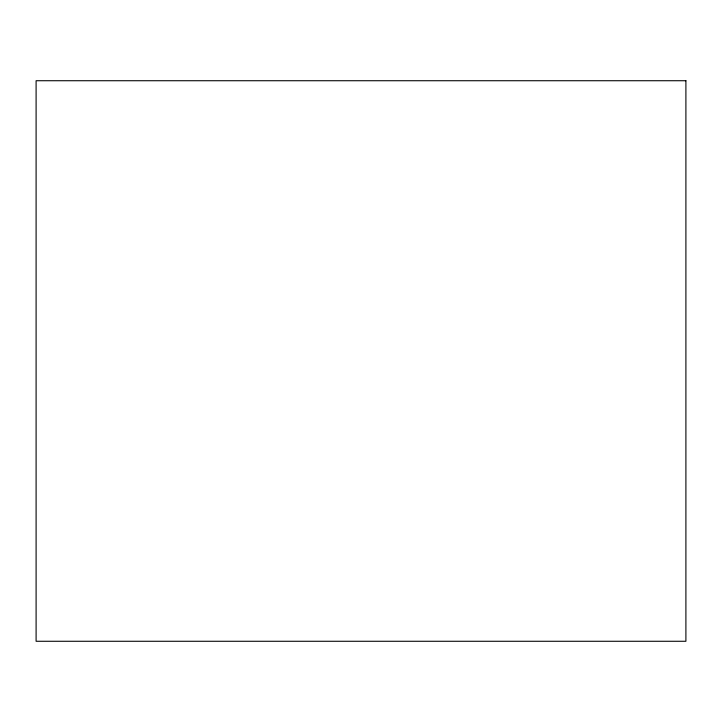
<?xml version="1.0" encoding="UTF-8"?>
<svg xmlns="http://www.w3.org/2000/svg" width="722" height="722" viewBox="0 0 722 722"><rect width="100%" height="100%" fill="white"/><g stroke="black" fill="none" stroke-linecap="round" stroke-linejoin="round"><path stroke-width="1.08" d="M685.9 80.729L36.1 80.729L36.1 641.271L685.9 641.271L685.9 80.729"/></g></svg>
